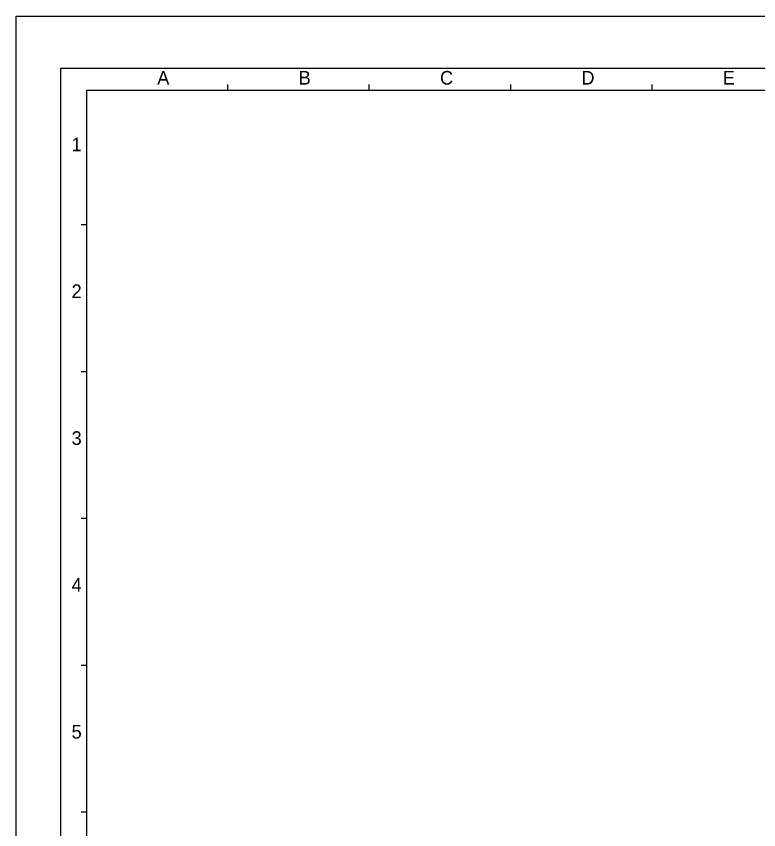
# Model space of a CAD drawing. Header units: millimetres. Extents: x 0 to 841, y 0 to 594.
# Drawn here: x 0 to 273.1, y 294.9 to 594 of the extents above; entities that cross this region are included whole.
import ezdxf

# ---------------------------------------------------------------- set-up
doc = ezdxf.new("R2010")
doc.units = ezdxf.units.MM
doc.header["$LTSCALE"] = 46.255
doc.layers.get('0').update_dxf_attribs({"linetype": 'CONTINUOUS'})
doc.styles.add('TEXTSTYLE_2', font='txt')

msp = doc.modelspace()

# ---------------------------------------------------------------- linework, layer by layer
at = {"color": 4, "linetype": 'CONTINUOUS'}
for p, q in [((0, 0), (0, 594)), ((0, 594), (841, 594)), ((16.342, 23.885), (16.342, 574.885)), ((16.342, 574.885), (819.342, 574.885)), ((77.842, 566.885), (77.842, 568.885)), ((129.842, 566.885), (129.842, 568.885)), ((181.842, 566.885), (181.842, 568.885)), ((233.842, 566.885), (233.842, 568.885)), ((25.842, 566.885), (25.842, 31.385)), ((25.842, 566.885), (809.342, 566.885)), ((23.842, 517.385), (25.842, 517.385)), ((23.842, 463.385), (25.842, 463.385)), ((23.842, 409.385), (25.842, 409.385)), ((23.842, 355.385), (25.842, 355.385)), ((23.842, 301.385), (25.842, 301.385))]:
    msp.add_line(p, q, dxfattribs=at)

# ---------------------------------------------------------------- texts
at = {"color": 2, "linetype": 'CONTINUOUS', "char_height": 5, "width": 5, "attachment_point": 1, "line_spacing_factor": 0.9, "style": 'TEXTSTYLE_2'}
for s, insert in [('A', (51.842, 573.885)), ('B', (103.842, 573.885)), ('C', (155.842, 573.885)), ('D', (207.842, 573.885)), ('E', (259.842, 573.885)), ('1', (20.342, 549.385)), ('2', (20.342, 495.385)), ('3', (20.342, 441.385)), ('4', (20.342, 387.385)), ('5', (20.342, 333.385))]:
    msp.add_mtext(s, dxfattribs=dict(at, insert=insert))

doc.saveas('drawing.dxf')
